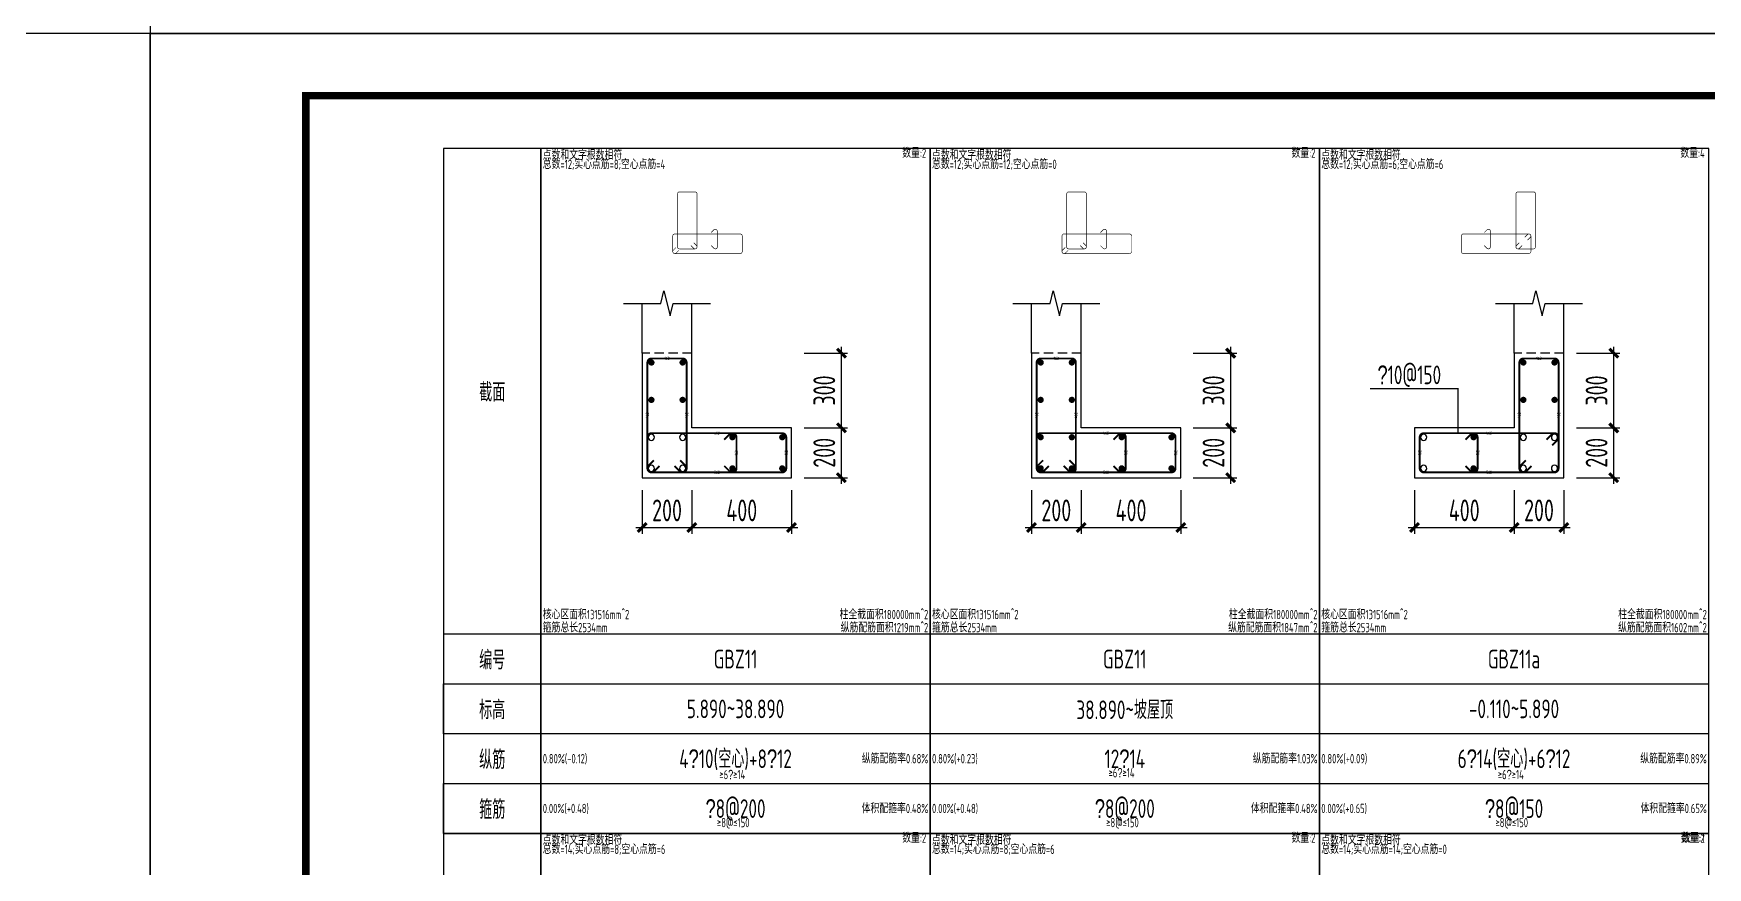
# Model space of a CAD drawing. Extents: x 154268 to 5133249, y -1832900 to 601179.
# Drawn here: x 526531 to 553409, y 523243 to 536638 of the extents above; entities that cross this region are included whole.
import ezdxf
from ezdxf.enums import TextEntityAlignment as Align

# ---------------------------------------------------------------- set-up
doc = ezdxf.new("R2010")
doc.units = 0
doc.header["$LTSCALE"] = 1000
doc.linetypes.add('DASHED', pattern=[0.75, 0.5, -0.25])
for name, color, linetype, plot in [('_TSZ_PLOT_MARK', 1, 'Continuous', False), ('墙柱归并数量', 8, 'Continuous', False), ('墙柱箍筋长度', 3, 'Continuous', False), ('墙柱配筋校核数据', 34, 'Continuous', False)]:
    doc.layers.add(name, color=color, linetype=linetype, plot=plot)
for name, color, linetype in [('A-ANNO-TITLE', 3, 'Continuous'), ('S-HOLE-标注', 3, 'Continuous'), ('TAB', 7, 'Continuous'), ('TAB_TEXT', 7, 'Continuous'), ('THIN', 7, 'Continuous'), ('WALL_DE', 7, 'Continuous'), ('WCOL_DE', 7, 'Continuous'), ('WCOL_DE_DIM', 3, 'Continuous'), ('WCOL_DE_REIND', 1, 'Continuous'), ('WCOL_DE_REINL', 1, 'Continuous'), ('墙单独标注', 1, 'Continuous')]:
    doc.layers.add(name, color=color, linetype=linetype)
doc.styles.add('TSSD_Dimension', font='tssdeng.shx', dxfattribs={"width": 0.7, "bigfont": 'Hztxt.shx'})
doc.styles.add('TSSD_Label', font='tssdeng.shx', dxfattribs={"width": 0.7, "bigfont": 'hztxt.shx'})
doc.styles.add('tssd_rein', font='tssdeng.shx', dxfattribs={"width": 0.7, "bigfont": 'hztxt.shx'})
doc.dimstyles.new('TSSD_25_100_WCOLU_DIM', dxfattribs={"dimtxt": 350, "dimasz": 100, "dimexe": 100, "dimexo": 200, "dimgap": 100, "dimtad": 1, "dimdec": 0, "dimlfac": 0.25, "dimzin": 0, "dimdsep": 46, "dimtxsty": 'TSSD_Dimension', "dimblk": 'ARCHTICK', "dimcen": 0, "dimdle": 100, "dimclrt": 7, "dimadec": 0, "dimazin": 0, "dimtfac": 1, "dimtdec": 0, "dimtix": 1, "dimtmove": 2, "dimatfit": 3, "dimfxl": 1, "dimtolj": 1, "dimtzin": 0, "dimarcsym": 0})

# ---------------------------------------------------------------- blocks, each defined once
blk = doc.blocks.new('_ArchTick')
at = {"color": 0, "linetype": 'ByBlock', "const_width": 0.5}
blk.add_lwpolyline([(-0.71, -0.71), (0.71, 0.71)], dxfattribs=at)
blk = doc.blocks.new('*D3286')
at = {"layer": 'Defpoints', "color": 0, "transparency": 16777216}
for p in [(551103, 530304), (551903, 530304), (551103, 529504)]:
    blk.add_point(p, dxfattribs=at)
at = {"layer": 'WCOL_DE_DIM', "color": 0, "lineweight": -2, "transparency": 16777216}
for p, q in [((551903, 529404), (551903, 530404)), ((551303, 530304), (552003, 530304)), ((551303, 529504), (552003, 529504))]:
    blk.add_line(p, q, dxfattribs=at)
at = {"layer": 'WCOL_DE_DIM', "color": 0, "lineweight": -2, "transparency": 16777216, "xscale": 100, "yscale": 100, "zscale": 100}
for p, rotation in [((551903, 530304), 90), ((551903, 529504), 270)]:
    blk.add_blockref('_ArchTick', p, dxfattribs=dict(at, rotation=rotation))
at = {"layer": 'WCOL_DE_DIM', "color": 7, "transparency": 16777216, "insert": (551628, 529904), "char_height": 350, "attachment_point": 5, "rotation": 90, "style": 'TSSD_Dimension'}
blk.add_mtext('\\A1;200', dxfattribs=at)
blk = doc.blocks.new('*D3287')
at = {"layer": 'Defpoints', "color": 0, "transparency": 16777216}
for p in [(551103, 531504), (551903, 531504), (551103, 530304)]:
    blk.add_point(p, dxfattribs=at)
at = {"layer": 'WCOL_DE_DIM', "color": 0, "lineweight": -2, "transparency": 16777216}
for p, q in [((551303, 531504), (552003, 531504)), ((551903, 530204), (551903, 531604)), ((551303, 530304), (552003, 530304))]:
    blk.add_line(p, q, dxfattribs=at)
at = {"layer": 'WCOL_DE_DIM', "color": 0, "lineweight": -2, "transparency": 16777216, "xscale": 100, "yscale": 100, "zscale": 100}
for p, rotation in [((551903, 531504), 90), ((551903, 530304), 270)]:
    blk.add_blockref('_ArchTick', p, dxfattribs=dict(at, rotation=rotation))
at = {"layer": 'WCOL_DE_DIM', "color": 7, "transparency": 16777216, "insert": (551628, 530904), "char_height": 350, "attachment_point": 5, "rotation": 90, "style": 'TSSD_Dimension'}
blk.add_mtext('\\A1;300', dxfattribs=at)
blk = doc.blocks.new('*D3288')
at = {"layer": 'Defpoints', "color": 0, "transparency": 16777216}
for p in [(548703, 529504), (550303, 529504), (550303, 528704)]:
    blk.add_point(p, dxfattribs=at)
at = {"layer": 'WCOL_DE_DIM', "color": 0, "lineweight": -2, "transparency": 16777216}
for p, q in [((548703, 529304), (548703, 528604)), ((550303, 529304), (550303, 528604)), ((548603, 528704), (550403, 528704))]:
    blk.add_line(p, q, dxfattribs=at)
at = {"layer": 'WCOL_DE_DIM', "color": 0, "lineweight": -2, "transparency": 16777216, "xscale": 100, "yscale": 100, "zscale": 100, "rotation": 180}
blk.add_blockref('_ArchTick', (548703, 528704), dxfattribs=at)
at = {"layer": 'WCOL_DE_DIM', "color": 0, "lineweight": -2, "transparency": 16777216, "xscale": 100, "yscale": 100, "zscale": 100}
blk.add_blockref('_ArchTick', (550303, 528704), dxfattribs=at)
at = {"layer": 'WCOL_DE_DIM', "color": 7, "transparency": 16777216, "insert": (549503, 528979), "char_height": 350, "attachment_point": 5, "style": 'TSSD_Dimension'}
blk.add_mtext('\\A1;400', dxfattribs=at)
blk = doc.blocks.new('*D3289')
at = {"layer": 'Defpoints', "color": 0, "transparency": 16777216}
for p in [(550303, 529504), (551103, 529504), (551103, 528704)]:
    blk.add_point(p, dxfattribs=at)
at = {"layer": 'WCOL_DE_DIM', "color": 0, "lineweight": -2, "transparency": 16777216}
for p, q in [((550303, 529304), (550303, 528604)), ((551103, 529304), (551103, 528604)), ((550203, 528704), (551203, 528704))]:
    blk.add_line(p, q, dxfattribs=at)
at = {"layer": 'WCOL_DE_DIM', "color": 0, "lineweight": -2, "transparency": 16777216, "xscale": 100, "yscale": 100, "zscale": 100, "rotation": 180}
blk.add_blockref('_ArchTick', (550303, 528704), dxfattribs=at)
at = {"layer": 'WCOL_DE_DIM', "color": 0, "lineweight": -2, "transparency": 16777216, "xscale": 100, "yscale": 100, "zscale": 100}
blk.add_blockref('_ArchTick', (551103, 528704), dxfattribs=at)
at = {"layer": 'WCOL_DE_DIM', "color": 7, "transparency": 16777216, "insert": (550703, 528979), "char_height": 350, "attachment_point": 5, "style": 'TSSD_Dimension'}
blk.add_mtext('\\A1;200', dxfattribs=at)
blk = doc.blocks.new('*D3534')
at = {"layer": 'Defpoints', "color": 0, "transparency": 16777216}
for p in [(538703, 530304), (539503, 530304), (538703, 529504)]:
    blk.add_point(p, dxfattribs=at)
at = {"layer": 'WCOL_DE_DIM', "color": 0, "lineweight": -2, "transparency": 16777216}
for p, q in [((539503, 529404), (539503, 530404)), ((538903, 530304), (539603, 530304)), ((538903, 529504), (539603, 529504))]:
    blk.add_line(p, q, dxfattribs=at)
at = {"layer": 'WCOL_DE_DIM', "color": 0, "lineweight": -2, "transparency": 16777216, "xscale": 100, "yscale": 100, "zscale": 100}
for p, rotation in [((539503, 530304), 90), ((539503, 529504), 270)]:
    blk.add_blockref('_ArchTick', p, dxfattribs=dict(at, rotation=rotation))
at = {"layer": 'WCOL_DE_DIM', "color": 7, "transparency": 16777216, "insert": (539228, 529904), "char_height": 350, "attachment_point": 5, "rotation": 90, "style": 'TSSD_Dimension'}
blk.add_mtext('\\A1;200', dxfattribs=at)
blk = doc.blocks.new('*D3535')
at = {"layer": 'Defpoints', "color": 0, "transparency": 16777216}
for p in [(538703, 531504), (539503, 531504), (538703, 530304)]:
    blk.add_point(p, dxfattribs=at)
at = {"layer": 'WCOL_DE_DIM', "color": 0, "lineweight": -2, "transparency": 16777216}
for p, q in [((538903, 531504), (539603, 531504)), ((539503, 530204), (539503, 531604)), ((538903, 530304), (539603, 530304))]:
    blk.add_line(p, q, dxfattribs=at)
at = {"layer": 'WCOL_DE_DIM', "color": 0, "lineweight": -2, "transparency": 16777216, "xscale": 100, "yscale": 100, "zscale": 100}
for p, rotation in [((539503, 531504), 90), ((539503, 530304), 270)]:
    blk.add_blockref('_ArchTick', p, dxfattribs=dict(at, rotation=rotation))
at = {"layer": 'WCOL_DE_DIM', "color": 7, "transparency": 16777216, "insert": (539228, 530904), "char_height": 350, "attachment_point": 5, "rotation": 90, "style": 'TSSD_Dimension'}
blk.add_mtext('\\A1;300', dxfattribs=at)
blk = doc.blocks.new('*D3536')
at = {"layer": 'Defpoints', "color": 0, "transparency": 16777216}
for p in [(536303, 529504), (537103, 529504), (537103, 528704)]:
    blk.add_point(p, dxfattribs=at)
at = {"layer": 'WCOL_DE_DIM', "color": 0, "lineweight": -2, "transparency": 16777216}
for p, q in [((536303, 529304), (536303, 528604)), ((537103, 529304), (537103, 528604)), ((536203, 528704), (537203, 528704))]:
    blk.add_line(p, q, dxfattribs=at)
at = {"layer": 'WCOL_DE_DIM', "color": 0, "lineweight": -2, "transparency": 16777216, "xscale": 100, "yscale": 100, "zscale": 100, "rotation": 180}
blk.add_blockref('_ArchTick', (536303, 528704), dxfattribs=at)
at = {"layer": 'WCOL_DE_DIM', "color": 0, "lineweight": -2, "transparency": 16777216, "xscale": 100, "yscale": 100, "zscale": 100}
blk.add_blockref('_ArchTick', (537103, 528704), dxfattribs=at)
at = {"layer": 'WCOL_DE_DIM', "color": 7, "transparency": 16777216, "insert": (536703, 528979), "char_height": 350, "attachment_point": 5, "style": 'TSSD_Dimension'}
blk.add_mtext('\\A1;200', dxfattribs=at)
blk = doc.blocks.new('*D3537')
at = {"layer": 'Defpoints', "color": 0, "transparency": 16777216}
for p in [(537103, 529504), (538703, 529504), (538703, 528704)]:
    blk.add_point(p, dxfattribs=at)
at = {"layer": 'WCOL_DE_DIM', "color": 0, "lineweight": -2, "transparency": 16777216}
for p, q in [((537103, 529304), (537103, 528604)), ((538703, 529304), (538703, 528604)), ((537003, 528704), (538803, 528704))]:
    blk.add_line(p, q, dxfattribs=at)
at = {"layer": 'WCOL_DE_DIM', "color": 0, "lineweight": -2, "transparency": 16777216, "xscale": 100, "yscale": 100, "zscale": 100, "rotation": 180}
blk.add_blockref('_ArchTick', (537103, 528704), dxfattribs=at)
at = {"layer": 'WCOL_DE_DIM', "color": 0, "lineweight": -2, "transparency": 16777216, "xscale": 100, "yscale": 100, "zscale": 100}
blk.add_blockref('_ArchTick', (538703, 528704), dxfattribs=at)
at = {"layer": 'WCOL_DE_DIM', "color": 7, "transparency": 16777216, "insert": (537903, 528979), "char_height": 350, "attachment_point": 5, "style": 'TSSD_Dimension'}
blk.add_mtext('\\A1;400', dxfattribs=at)
blk = doc.blocks.new('*D3538')
at = {"layer": 'Defpoints', "color": 0, "transparency": 16777216}
for p in [(544953, 530304), (545753, 530304), (544953, 529504)]:
    blk.add_point(p, dxfattribs=at)
at = {"layer": 'WCOL_DE_DIM', "color": 0, "lineweight": -2, "transparency": 16777216}
for p, q in [((545753, 529404), (545753, 530404)), ((545153, 530304), (545853, 530304)), ((545153, 529504), (545853, 529504))]:
    blk.add_line(p, q, dxfattribs=at)
at = {"layer": 'WCOL_DE_DIM', "color": 0, "lineweight": -2, "transparency": 16777216, "xscale": 100, "yscale": 100, "zscale": 100}
for p, rotation in [((545753, 530304), 90), ((545753, 529504), 270)]:
    blk.add_blockref('_ArchTick', p, dxfattribs=dict(at, rotation=rotation))
at = {"layer": 'WCOL_DE_DIM', "color": 7, "transparency": 16777216, "insert": (545478, 529904), "char_height": 350, "attachment_point": 5, "rotation": 90, "style": 'TSSD_Dimension'}
blk.add_mtext('\\A1;200', dxfattribs=at)
blk = doc.blocks.new('*D3539')
at = {"layer": 'Defpoints', "color": 0, "transparency": 16777216}
for p in [(544953, 531504), (545753, 531504), (544953, 530304)]:
    blk.add_point(p, dxfattribs=at)
at = {"layer": 'WCOL_DE_DIM', "color": 0, "lineweight": -2, "transparency": 16777216}
for p, q in [((545153, 531504), (545853, 531504)), ((545753, 530204), (545753, 531604)), ((545153, 530304), (545853, 530304))]:
    blk.add_line(p, q, dxfattribs=at)
at = {"layer": 'WCOL_DE_DIM', "color": 0, "lineweight": -2, "transparency": 16777216, "xscale": 100, "yscale": 100, "zscale": 100}
for p, rotation in [((545753, 531504), 90), ((545753, 530304), 270)]:
    blk.add_blockref('_ArchTick', p, dxfattribs=dict(at, rotation=rotation))
at = {"layer": 'WCOL_DE_DIM', "color": 7, "transparency": 16777216, "insert": (545478, 530904), "char_height": 350, "attachment_point": 5, "rotation": 90, "style": 'TSSD_Dimension'}
blk.add_mtext('\\A1;300', dxfattribs=at)
blk = doc.blocks.new('*D3540')
at = {"layer": 'Defpoints', "color": 0, "transparency": 16777216}
for p in [(542553, 529504), (543353, 529504), (543353, 528704)]:
    blk.add_point(p, dxfattribs=at)
at = {"layer": 'WCOL_DE_DIM', "color": 0, "lineweight": -2, "transparency": 16777216}
for p, q in [((542553, 529304), (542553, 528604)), ((543353, 529304), (543353, 528604)), ((542453, 528704), (543453, 528704))]:
    blk.add_line(p, q, dxfattribs=at)
at = {"layer": 'WCOL_DE_DIM', "color": 0, "lineweight": -2, "transparency": 16777216, "xscale": 100, "yscale": 100, "zscale": 100, "rotation": 180}
blk.add_blockref('_ArchTick', (542553, 528704), dxfattribs=at)
at = {"layer": 'WCOL_DE_DIM', "color": 0, "lineweight": -2, "transparency": 16777216, "xscale": 100, "yscale": 100, "zscale": 100}
blk.add_blockref('_ArchTick', (543353, 528704), dxfattribs=at)
at = {"layer": 'WCOL_DE_DIM', "color": 7, "transparency": 16777216, "insert": (542953, 528979), "char_height": 350, "attachment_point": 5, "style": 'TSSD_Dimension'}
blk.add_mtext('\\A1;200', dxfattribs=at)
blk = doc.blocks.new('*D3541')
at = {"layer": 'Defpoints', "color": 0, "transparency": 16777216}
for p in [(543353, 529504), (544953, 529504), (544953, 528704)]:
    blk.add_point(p, dxfattribs=at)
at = {"layer": 'WCOL_DE_DIM', "color": 0, "lineweight": -2, "transparency": 16777216}
for p, q in [((543353, 529304), (543353, 528604)), ((544953, 529304), (544953, 528604)), ((543253, 528704), (545053, 528704))]:
    blk.add_line(p, q, dxfattribs=at)
at = {"layer": 'WCOL_DE_DIM', "color": 0, "lineweight": -2, "transparency": 16777216, "xscale": 100, "yscale": 100, "zscale": 100, "rotation": 180}
blk.add_blockref('_ArchTick', (543353, 528704), dxfattribs=at)
at = {"layer": 'WCOL_DE_DIM', "color": 0, "lineweight": -2, "transparency": 16777216, "xscale": 100, "yscale": 100, "zscale": 100}
blk.add_blockref('_ArchTick', (544953, 528704), dxfattribs=at)
at = {"layer": 'WCOL_DE_DIM', "color": 7, "transparency": 16777216, "insert": (544153, 528979), "char_height": 350, "attachment_point": 5, "style": 'TSSD_Dimension'}
blk.add_mtext('\\A1;400', dxfattribs=at)

msp = doc.modelspace()

# ---------------------------------------------------------------- linework, layer by layer
at = {"layer": '_TSZ_PLOT_MARK'}
msp.add_lwpolyline([(528403.6, 477238.3), (633503.6, 477238.3), (633503.6, 536638.3), (528403.6, 536638.3)], close=True, dxfattribs=at)
at = {"layer": 'A-ANNO-TITLE'}
msp.add_lwpolyline([(528403.6, 477238.3), (528403.6, 536638.3), (633503.6, 536638.3), (633503.6, 477238.3)], close=True, dxfattribs=at)
at = {"layer": 'A-ANNO-TITLE', "const_width": 120}
msp.add_lwpolyline([(530903.6, 478238.3), (530903.6, 535638.3), (632503.6, 535638.3), (632503.6, 478238.3)], close=True, dxfattribs=at)
at = {"layer": 'S-HOLE-标注', "linetype": 'Continuous'}
msp.add_lwpolyline([(523403.6, 541638.3), (528403.6, 541638.3), (528403.6, 536638.3), (523403.6, 536638.3)], close=True, dxfattribs=at)
at = {"layer": 'TAB'}
for points in [[(533115.2, 523791.3), (534677.7, 523791.3), (534677.7, 534791.3), (533115.2, 534791.3), (533115.2, 523791.3), (533115.2, 524591.3), (534677.7, 524591.3), (534677.7, 525391.3), (533115.2, 525391.3), (533115.2, 526191.3), (534677.7, 526191.3), (534677.7, 526991.3), (533115.2, 526991.3)], [(534677.7, 523791.3), (540927.7, 523791.3), (540927.7, 534791.3), (534677.7, 534791.3), (534677.7, 523791.3), (534677.7, 524591.3), (540927.7, 524591.3), (540927.7, 525391.3), (534677.7, 525391.3), (534677.7, 526191.3), (540927.7, 526191.3), (540927.7, 526991.3), (534677.7, 526991.3)], [(540927.7, 523791.3), (547177.7, 523791.3), (547177.7, 534791.3), (540927.7, 534791.3), (540927.7, 523791.3), (540927.7, 524591.3), (547177.7, 524591.3), (547177.7, 525391.3), (540927.7, 525391.3), (540927.7, 526191.3), (547177.7, 526191.3), (547177.7, 526991.3), (540927.7, 526991.3)], [(547177.7, 523791.3), (553427.7, 523791.3), (553427.7, 534791.3), (547177.7, 534791.3), (547177.7, 523791.3), (547177.7, 524591.3), (553427.7, 524591.3), (553427.7, 525391.3), (547177.7, 525391.3), (547177.7, 526191.3), (553427.7, 526191.3), (553427.7, 526991.3), (547177.7, 526991.3)], [(533115.2, 512791.3), (534677.7, 512791.3), (534677.7, 523791.3), (533115.2, 523791.3), (533115.2, 512791.3), (533115.2, 513591.3), (534677.7, 513591.3), (534677.7, 514391.3), (533115.2, 514391.3), (533115.2, 515191.3), (534677.7, 515191.3), (534677.7, 515991.3), (533115.2, 515991.3)], [(534677.7, 512791.3), (540927.7, 512791.3), (540927.7, 523791.3), (534677.7, 523791.3), (534677.7, 512791.3), (534677.7, 513591.3), (540927.7, 513591.3), (540927.7, 514391.3), (534677.7, 514391.3), (534677.7, 515191.3), (540927.7, 515191.3), (540927.7, 515991.3), (534677.7, 515991.3)], [(540927.7, 512791.3), (547177.7, 512791.3), (547177.7, 523791.3), (540927.7, 523791.3), (540927.7, 512791.3), (540927.7, 513591.3), (547177.7, 513591.3), (547177.7, 514391.3), (540927.7, 514391.3), (540927.7, 515191.3), (547177.7, 515191.3), (547177.7, 515991.3), (540927.7, 515991.3)], [(547177.7, 512791.3), (553427.7, 512791.3), (553427.7, 523791.3), (547177.7, 523791.3), (547177.7, 512791.3), (547177.7, 513591.3), (553427.7, 513591.3), (553427.7, 514391.3), (547177.7, 514391.3), (547177.7, 515191.3), (553427.7, 515191.3), (553427.7, 515991.3), (547177.7, 515991.3)]]:
    msp.add_lwpolyline(points, dxfattribs=at)
at = {"layer": 'THIN'}
for points in [[(536002.7, 532303.8), (536602.7, 532303.8), (536652.7, 532503.8), (536752.7, 532103.8), (536802.7, 532303.8), (537402.7, 532303.8)], [(542252.7, 532303.8), (542852.7, 532303.8), (542902.7, 532503.8), (543002.7, 532103.8), (543052.7, 532303.8), (543652.7, 532303.8)], [(550002.7, 532303.8), (550602.7, 532303.8), (550652.7, 532503.8), (550752.7, 532103.8), (550802.7, 532303.8), (551402.7, 532303.8)]]:
    msp.add_lwpolyline(points, dxfattribs=at)
at = {"layer": 'WALL_DE'}
for p, q in [((536302.7, 531503.8), (536302.7, 532303.8)), ((537102.7, 531503.8), (537102.7, 532303.8)), ((542552.7, 531503.8), (542552.7, 532303.8)), ((543352.7, 531503.8), (543352.7, 532303.8)), ((550302.7, 531503.8), (550302.7, 532303.8)), ((551102.7, 531503.8), (551102.7, 532303.8)), ((536302.7, 531503.8), (536302.7, 529503.8)), ((537102.7, 530303.8), (537102.7, 531503.8)), ((542552.7, 531503.8), (542552.7, 529503.8)), ((543352.7, 530303.8), (543352.7, 531503.8)), ((550302.7, 531503.8), (550302.7, 530303.8)), ((551102.7, 529503.8), (551102.7, 531503.8)), ((538702.7, 530303.8), (537102.7, 530303.8)), ((538702.7, 529503.8), (538702.7, 530303.8)), ((544952.7, 530303.8), (543352.7, 530303.8)), ((544952.7, 529503.8), (544952.7, 530303.8)), ((550302.7, 530303.8), (548702.7, 530303.8)), ((548702.7, 530303.8), (548702.7, 529503.8)), ((536302.7, 529503.8), (538702.7, 529503.8)), ((542552.7, 529503.8), (544952.7, 529503.8)), ((548702.7, 529503.8), (551102.7, 529503.8))]:
    msp.add_line(p, q, dxfattribs=at)
at = {"layer": 'WCOL_DE', "linetype": 'DASHED', "ltscale": 0.3}
for points in [[(536302.7, 529503.8), (538702.7, 529503.8), (538702.7, 530303.8), (537102.7, 530303.8), (537102.7, 531503.8), (536302.7, 531503.8)], [(542552.7, 529503.8), (544952.7, 529503.8), (544952.7, 530303.8), (543352.7, 530303.8), (543352.7, 531503.8), (542552.7, 531503.8)], [(548702.7, 529503.8), (551102.7, 529503.8), (551102.7, 531503.8), (550302.7, 531503.8), (550302.7, 530303.8), (548702.7, 530303.8)]]:
    msp.add_lwpolyline(points, close=True, dxfattribs=at)
at = {"layer": 'WCOL_DE_REIND', "const_width": 50}
for points in [[(536452.7, 531328.8, 1), (536452.7, 531378.8, 1), (536452.7, 531328.8, 1)], [(536952.7, 531328.8, 1), (536952.7, 531378.8, 1), (536952.7, 531328.8, 1)], [(542702.7, 531328.8, 1), (542702.7, 531378.8, 1), (542702.7, 531328.8, 1)], [(543202.7, 531328.8, 1), (543202.7, 531378.8, 1), (543202.7, 531328.8, 1)], [(550452.7, 531328.8, 1), (550452.7, 531378.8, 1), (550452.7, 531328.8, 1)], [(550952.7, 531328.8, 1), (550952.7, 531378.8, 1), (550952.7, 531328.8, 1)], [(536452.7, 530728.8, 1), (536452.7, 530778.8, 1), (536452.7, 530728.8, 1)], [(536952.7, 530728.8, 1), (536952.7, 530778.8, 1), (536952.7, 530728.8, 1)], [(542702.7, 530728.8, 1), (542702.7, 530778.8, 1), (542702.7, 530728.8, 1)], [(543202.7, 530728.8, 1), (543202.7, 530778.8, 1), (543202.7, 530728.8, 1)], [(550452.7, 530728.8, 1), (550452.7, 530778.8, 1), (550452.7, 530728.8, 1)], [(550952.7, 530728.8, 1), (550952.7, 530778.8, 1), (550952.7, 530728.8, 1)], [(537752.7, 530128.8, 1), (537752.7, 530178.8, 1), (537752.7, 530128.8, 1)], [(538552.7, 530128.8, 1), (538552.7, 530178.8, 1), (538552.7, 530128.8, 1)], [(542702.7, 530128.8, -1), (542702.7, 530178.8, -1), (542702.7, 530128.8, -1)], [(543202.7, 530128.8, 1), (543202.7, 530178.8, 1), (543202.7, 530128.8, 1)], [(544002.7, 530128.8, 1), (544002.7, 530178.8, 1), (544002.7, 530128.8, 1)], [(544802.7, 530128.8, 1), (544802.7, 530178.8, 1), (544802.7, 530128.8, 1)], [(549652.7, 530128.8, 1), (549652.7, 530178.8, 1), (549652.7, 530128.8, 1)], [(537752.7, 529628.8, 1), (537752.7, 529678.8, 1), (537752.7, 529628.8, 1)], [(538552.7, 529628.8, 1), (538552.7, 529678.8, 1), (538552.7, 529628.8, 1)], [(542702.7, 529628.8, -1), (542702.7, 529678.8, -1), (542702.7, 529628.8, -1)], [(543202.7, 529628.8, 1), (543202.7, 529678.8, 1), (543202.7, 529628.8, 1)], [(544002.7, 529628.8, 1), (544002.7, 529678.8, 1), (544002.7, 529628.8, 1)], [(544802.7, 529628.8, 1), (544802.7, 529678.8, 1), (544802.7, 529628.8, 1)], [(549652.7, 529628.8, 1), (549652.7, 529678.8, 1), (549652.7, 529628.8, 1)]]:
    msp.add_lwpolyline(points, format="xyb", dxfattribs=at)
at = {"layer": 'WCOL_DE_REIND'}
for points in [[(536452.7, 530103.8, 1), (536452.7, 530203.8, 1), (536452.7, 530103.8, 1)], [(536952.7, 530103.8, 1), (536952.7, 530203.8, 1), (536952.7, 530103.8, 1)], [(548852.7, 530103.8, 1), (548852.7, 530203.8, 1), (548852.7, 530103.8, 1)], [(550452.7, 530103.8, 1), (550452.7, 530203.8, 1), (550452.7, 530103.8, 1)], [(550952.7, 530103.8, 1), (550952.7, 530203.8, 1), (550952.7, 530103.8, 1)], [(536452.7, 529603.8, 1), (536452.7, 529703.8, 1), (536452.7, 529603.8, 1)], [(536952.7, 529603.8, 1), (536952.7, 529703.8, 1), (536952.7, 529603.8, 1)], [(548852.7, 529603.8, 1), (548852.7, 529703.8, 1), (548852.7, 529603.8, 1)], [(550452.7, 529603.8, 1), (550452.7, 529703.8, 1), (550452.7, 529603.8, 1)], [(550952.7, 529603.8, 1), (550952.7, 529703.8, 1), (550952.7, 529603.8, 1)]]:
    msp.add_lwpolyline(points, format="xyb", dxfattribs=at)
at = {"layer": 'WCOL_DE_REINL'}
for points, const_width in [([(537133.3, 533276.7), (537175.7, 533234.3, -0.6681786), (537152.7, 533178.8), (536902.7, 533178.8, -0.4142136), (536870.2, 533211.3), (536870.2, 534061.3, -0.4142136), (536902.7, 534093.8), (537152.7, 534093.8, -0.4142136), (537185.2, 534061.3), (537185.2, 533211.3, -0.6681786), (537129.7, 533188.3), (537087.3, 533230.8)], 10), ([(543383.3, 533276.7), (543425.7, 533234.3, -0.6681786), (543402.7, 533178.8), (543152.7, 533178.8, -0.4142136), (543120.2, 533211.3), (543120.2, 534061.3, -0.4142136), (543152.7, 534093.8), (543402.7, 534093.8, -0.4142136), (543435.2, 534061.3), (543435.2, 533211.3, -0.6681786), (543379.7, 533188.3), (543337.3, 533230.8)], 10), ([(550430.6, 533230.8), (550388.2, 533188.3, -0.6681786), (550332.7, 533211.3), (550332.7, 534061.3, -0.4142136), (550365.2, 534093.8), (550615.2, 534093.8, -0.4142136), (550647.7, 534061.3), (550647.7, 533211.3, -0.4142136), (550615.2, 533178.8), (550365.2, 533178.8, -0.6681786), (550342.2, 533234.3), (550384.6, 533276.7)], 10), ([(536893.1, 533155.8), (536850.7, 533113.3, -0.6681786), (536795.2, 533136.3), (536795.2, 533386.3, -0.4142136), (536827.7, 533418.8), (537877.7, 533418.8, -0.4142136), (537910.2, 533386.3), (537910.2, 533136.3, -0.4142136), (537877.7, 533103.8), (536827.7, 533103.8, -0.6681786), (536804.7, 533159.3), (536847.1, 533201.7)], 10), ([(537412.3, 533230.8), (537454.7, 533188.3, 0.6681786), (537510.2, 533211.3), (537510.2, 533461.3, 0.6681786), (537454.7, 533484.3), (537412.3, 533441.9)], 10), ([(543143.1, 533155.8), (543100.7, 533113.3, -0.6681786), (543045.2, 533136.3), (543045.2, 533386.3, -0.4142136), (543077.7, 533418.8), (544127.7, 533418.8, -0.4142136), (544160.2, 533386.3), (544160.2, 533136.3, -0.4142136), (544127.7, 533103.8), (543077.7, 533103.8, -0.6681786), (543054.7, 533159.3), (543097.1, 533201.7)], 10), ([(543662.3, 533230.8), (543704.7, 533188.3, 0.6681786), (543760.2, 533211.3), (543760.2, 533461.3, 0.6681786), (543704.7, 533484.3), (543662.3, 533441.9)], 10), ([(550474.8, 533366.9), (550517.2, 533409.3, -0.6681786), (550572.7, 533386.3), (550572.7, 533136.3, -0.4142136), (550540.2, 533103.8), (549490.2, 533103.8, -0.4142136), (549457.7, 533136.3), (549457.7, 533386.3, -0.4142136), (549490.2, 533418.8), (550540.2, 533418.8, -0.6681786), (550563.2, 533363.3), (550520.8, 533320.9)], 10), ([(549824.8, 533230.8), (549867.2, 533188.3, 0.6681786), (549922.7, 533211.3), (549922.7, 533461.3, 0.6681786), (549867.2, 533484.3), (549824.8, 533441.9)], 10), ([(536913.8, 529784.6), (536998.7, 529699.8, -0.6681786), (536952.7, 529588.8), (536452.7, 529588.8, -0.4142136), (536387.7, 529653.8), (536387.7, 531353.8, -0.4142136), (536452.7, 531418.8), (536952.7, 531418.8, -0.4142136), (537017.7, 531353.8), (537017.7, 529653.8, -0.6681786), (536906.7, 529607.9), (536821.9, 529692.7)], 30), ([(543163.8, 529784.6), (543248.7, 529699.8, -0.6681786), (543202.7, 529588.8), (542702.7, 529588.8, -0.4142136), (542637.7, 529653.8), (542637.7, 531353.8, -0.4142136), (542702.7, 531418.8), (543202.7, 531418.8, -0.4142136), (543267.7, 531353.8), (543267.7, 529653.8, -0.6681786), (543156.7, 529607.9), (543071.9, 529692.7)], 30), ([(550583.5, 529692.7), (550498.7, 529607.9, -0.6681786), (550387.7, 529653.8), (550387.7, 531353.8, -0.4142136), (550452.7, 531418.8), (550952.7, 531418.8, -0.4142136), (551017.7, 531353.8), (551017.7, 529653.8, -0.4142136), (550952.7, 529588.8), (550452.7, 529588.8, -0.6681786), (550406.7, 529699.8), (550491.6, 529784.6)], 30), ([(536583.5, 529692.7), (536498.7, 529607.9, -0.6681786), (536387.7, 529653.8), (536387.7, 530153.8, -0.4142136), (536452.7, 530218.8), (538552.7, 530218.8, -0.4142136), (538617.7, 530153.8), (538617.7, 529653.8, -0.4142136), (538552.7, 529588.8), (536452.7, 529588.8, -0.6681786), (536406.7, 529699.8), (536491.6, 529784.6)], 30), ([(542833.5, 529692.7), (542748.7, 529607.9, -0.6681786), (542637.7, 529653.8), (542637.7, 530153.8, -0.4142136), (542702.7, 530218.8), (544802.7, 530218.8, -0.4142136), (544867.7, 530153.8), (544867.7, 529653.8, -0.4142136), (544802.7, 529588.8), (542702.7, 529588.8, -0.6681786), (542656.7, 529699.8), (542741.6, 529784.6)], 30), ([(550821.9, 530114.9), (550906.7, 530199.8, -0.6681786), (551017.7, 530153.8), (551017.7, 529653.8, -0.4142136), (550952.7, 529588.8), (548852.7, 529588.8, -0.4142136), (548787.7, 529653.8), (548787.7, 530153.8, -0.4142136), (548852.7, 530218.8), (550952.7, 530218.8, -0.6681786), (550998.7, 530107.9), (550913.8, 530023)], 30)]:
    msp.add_lwpolyline(points, format="xyb", dxfattribs=dict(at, const_width=const_width))
at = {"layer": 'WCOL_DE_REINL', "color": 6, "const_width": 30}
for points in [[(537621.9, 529692.7), (537706.7, 529607.9, 0.6681786), (537817.7, 529653.8), (537817.7, 530153.8, 0.6681786), (537706.7, 530199.8), (537621.9, 530114.9)], [(543871.9, 529692.7), (543956.7, 529607.9, 0.6681786), (544067.7, 529653.8), (544067.7, 530153.8, 0.6681786), (543956.7, 530199.8), (543871.9, 530114.9)], [(549521.9, 529692.7), (549606.7, 529607.9, 0.6681786), (549717.7, 529653.8), (549717.7, 530153.8, 0.6681786), (549606.7, 530199.8), (549521.9, 530114.9)]]:
    msp.add_lwpolyline(points, format="xyb", dxfattribs=at)
at = {"layer": '墙单独标注'}
msp.add_line((549401.8, 530932.3), (549401.8, 530218.8), dxfattribs=at)
msp.add_lwpolyline([(549409, 530932.3), (547991, 530932.3)], dxfattribs=at)

# ---------------------------------------------------------------- texts
at = {"layer": 'TAB_TEXT', "style": 'TSSD_Label', "width": 0.7}
for s, p in [('截面', (533896.5, 530891.3)), ('编号', (533896.5, 526591.3)), ('GBZ11', (537802.7, 526591.3)), ('GBZ11', (544052.7, 526591.3)), ('GBZ11a', (550302.7, 526591.3)), ('标高', (533896.5, 525791.3)), ('5.890~38.890', (537802.7, 525791.3)), ('38.890~坡屋顶', (544052.7, 525791.3)), ('-0.110~5.890', (550302.7, 525791.3)), ('纵筋', (533896.5, 524991.3)), ('4\ue53210(空心)+8\ue53212', (537802.7, 524991.3)), ('12\ue53214', (544052.7, 524991.3)), ('6\ue53214(空心)+6\ue53212', (550302.7, 524991.3)), ('箍筋', (533896.5, 524191.3)), ('\ue5328@200', (537802.7, 524191.3)), ('\ue5328@200', (544052.7, 524191.3)), ('\ue5328@150', (550302.7, 524191.3))]:
    msp.add_text(s, height=300, dxfattribs=at).set_placement(p, align=Align.MIDDLE)
at = {"layer": '墙单独标注', "style": 'TSSD_Label', "width": 0.7}
msp.add_text('\ue53210@150', height=300, dxfattribs=at).set_placement((548621, 531157.2), align=Align.MIDDLE)
at = {"layer": '墙柱归并数量', "style": 'TSSD_Label', "width": 0.7}
for s, p in [('数量:2 ', (540927.7, 534791.3)), ('数量:2 ', (547177.7, 534791.3)), ('数量:4 ', (553427.7, 534791.3)), ('数量:2 ', (540927.7, 523791.3)), ('数量:2 ', (547177.7, 523791.3)), ('数量:2 ', (547177.7, 523791.3)), ('数量:2 ', (553427.7, 523791.3)), ('数量:1 ', (553427.7, 523791.3))]:
    msp.add_text(s, height=150, dxfattribs=at).set_placement(p, align=Align.TOP_RIGHT)
at = {"layer": '墙柱箍筋长度', "style": 'tssd_rein', "width": 0.7}
for s, p in [('162', (536702.7, 531418.8)), ('162', (542952.7, 531418.8)), ('162', (550702.7, 531418.8)), ('562', (537502.7, 530218.8)), ('562', (543752.7, 530218.8)), ('562', (549902.7, 530218.8)), ('562', (537502.7, 529588.8)), ('562', (543752.7, 529588.8)), ('562', (549902.7, 529588.8))]:
    msp.add_text(s, height=54, dxfattribs=at).set_placement(p, align=Align.MIDDLE_CENTER)
for s, p in [('462', (536387.7, 530503.8)), ('462', (537017.7, 530503.8)), ('462', (542637.7, 530503.8)), ('462', (543267.7, 530503.8)), ('462', (550387.7, 530503.8)), ('462', (551017.7, 530503.8)), ('162', (537817.7, 529903.8)), ('162', (538617.7, 529903.8)), ('162', (544067.7, 529903.8)), ('162', (544867.7, 529903.8)), ('162', (548787.7, 529903.8)), ('162', (549717.7, 529903.8))]:
    msp.add_text(s, height=54, rotation=90, dxfattribs=at).set_placement(p, align=Align.MIDDLE_CENTER)
at = {"layer": '墙柱配筋校核数据', "style": 'tssd_rein', "width": 0.7}
for s, p in [('点数和文字根数相符', (534707.7, 534686.3)), ('总数=12;实心点筋=8;空心点筋=4', (534707.7, 534536.3)), ('点数和文字根数相符', (540957.7, 534686.3)), ('总数=12;实心点筋=12;空心点筋=0', (540957.7, 534536.3)), ('点数和文字根数相符', (547207.7, 534686.3)), ('总数=12;实心点筋=6;空心点筋=6', (547207.7, 534536.3)), ('核心区面积131516mm^ 2', (534707.7, 527306.3)), ('核心区面积131516mm^ 2', (540957.7, 527306.3)), ('核心区面积131516mm^ 2', (547207.7, 527306.3)), ('箍筋总长2534mm', (534707.7, 527096.3)), ('箍筋总长2534mm', (540957.7, 527096.3)), ('箍筋总长2534mm', (547207.7, 527096.3)), ('0.80%(+0.23)', (540957.7, 524991.3)), ('0.80%(+0.09)', (547207.7, 524991.3)), ('0.00%(+0.48)', (534707.7, 524191.3)), ('0.00%(+0.48)', (540957.7, 524191.3)), ('0.00%(+0.65)', (547207.7, 524191.3)), ('点数和文字根数相符', (534707.7, 523686.3)), ('总数=14;实心点筋=8;空心点筋=6', (534707.7, 523536.3)), ('点数和文字根数相符', (540957.7, 523686.3)), ('总数=14;实心点筋=8;空心点筋=6', (540957.7, 523536.3)), ('点数和文字根数相符', (547207.7, 523686.3)), ('总数=14;实心点筋=14;空心点筋=0', (547207.7, 523536.3))]:
    msp.add_text(s, height=150, dxfattribs=at).set_placement(p, align=Align.MIDDLE_LEFT)
for s, p in [('柱全截面积180000mm^ 2', (540897.7, 527306.3)), ('柱全截面积180000mm^ 2', (547147.7, 527306.3)), ('柱全截面积180000mm^ 2', (553397.7, 527306.3)), ('纵筋配筋面积1219mm^ 2', (540897.7, 527096.3)), ('纵筋配筋面积1847mm^ 2', (547147.7, 527096.3)), ('纵筋配筋面积1602mm^ 2', (553397.7, 527096.3)), ('纵筋配筋率1.03%', (547147.7, 524991.3)), ('纵筋配筋率0.89%', (553397.7, 524991.3)), ('体积配箍率0.48%', (540897.7, 524191.3)), ('体积配箍率0.48%', (547147.7, 524191.3)), ('体积配箍率0.65%', (553397.7, 524191.3))]:
    msp.add_text(s, height=150, dxfattribs=at).set_placement(p, align=Align.MIDDLE_RIGHT)
at = {"layer": '墙柱配筋校核数据', "color": 1, "style": 'tssd_rein', "width": 0.7}
msp.add_text('0.80%(-0.12)', height=150, dxfattribs=at).set_placement((534707.7, 524991.3), align=Align.MIDDLE_LEFT)
msp.add_text('纵筋配筋率0.68%', height=150, dxfattribs=at).set_placement((540897.7, 524991.3), align=Align.MIDDLE_RIGHT)
for s, p in [('≥6\ue532≥14', (537543.1, 524661.3)), ('≥8@≤150', (537504.8, 523890.2)), ('≥8@≤150', (543754.8, 523890.2))]:
    msp.add_text(s, height=150, dxfattribs=at).set_placement(p)
at = {"layer": '墙柱配筋校核数据', "color": 34, "style": 'tssd_rein', "width": 0.7}
for s, p in [('≥6\ue532≥14', (543793.1, 524690.2)), ('≥6\ue532≥14', (550043.1, 524661.3)), ('≥8@≤150', (550004.8, 523890.2))]:
    msp.add_text(s, height=150, dxfattribs=at).set_placement(p)

# ---------------------------------------------------------------- dimensions: what is measured, and where the dimension line sits
at = {"layer": 'WCOL_DE_DIM'}
for base, p1, p2, picture, middle in [((539502.7, 531503.8), (538702.7, 530303.8), (538702.7, 531503.8), '*D3535', (539227.7, 530903.8)), ((545752.7, 531503.8), (544952.7, 530303.8), (544952.7, 531503.8), '*D3539', (545477.7, 530903.8)), ((551902.7, 531503.8), (551102.7, 530303.8), (551102.7, 531503.8), '*D3287', (551627.7, 530903.8)), ((539502.7, 530303.8), (538702.7, 529503.8), (538702.7, 530303.8), '*D3534', (539227.7, 529903.8)), ((545752.7, 530303.8), (544952.7, 529503.8), (544952.7, 530303.8), '*D3538', (545477.7, 529903.8)), ((551902.7, 530303.8), (551102.7, 529503.8), (551102.7, 530303.8), '*D3286', (551627.7, 529903.8))]:
    dim = msp.add_linear_dim(base=base, p1=p1, p2=p2, angle=90, dimstyle='TSSD_25_100_WCOLU_DIM', dxfattribs=at)
    dim.commit()
    dim.dimension.update_dxf_attribs({"geometry": picture, "text_midpoint": middle})
for base, p1, p2, picture, middle in [((537102.7, 528703.8), (536302.7, 529503.8), (537102.7, 529503.8), '*D3536', (536702.7, 528978.8)), ((538702.7, 528703.8), (537102.7, 529503.8), (538702.7, 529503.8), '*D3537', (537902.7, 528978.8)), ((543352.7, 528703.8), (542552.7, 529503.8), (543352.7, 529503.8), '*D3540', (542952.7, 528978.8)), ((544952.7, 528703.8), (543352.7, 529503.8), (544952.7, 529503.8), '*D3541', (544152.7, 528978.8)), ((550302.7, 528703.8), (548702.7, 529503.8), (550302.7, 529503.8), '*D3288', (549502.7, 528978.8)), ((551102.7, 528703.8), (550302.7, 529503.8), (551102.7, 529503.8), '*D3289', (550702.7, 528978.8))]:
    dim = msp.add_linear_dim(base=base, p1=p1, p2=p2, dimstyle='TSSD_25_100_WCOLU_DIM', dxfattribs=at)
    dim.commit()
    dim.dimension.update_dxf_attribs({"geometry": picture, "text_midpoint": middle})

doc.saveas('drawing.dxf')
